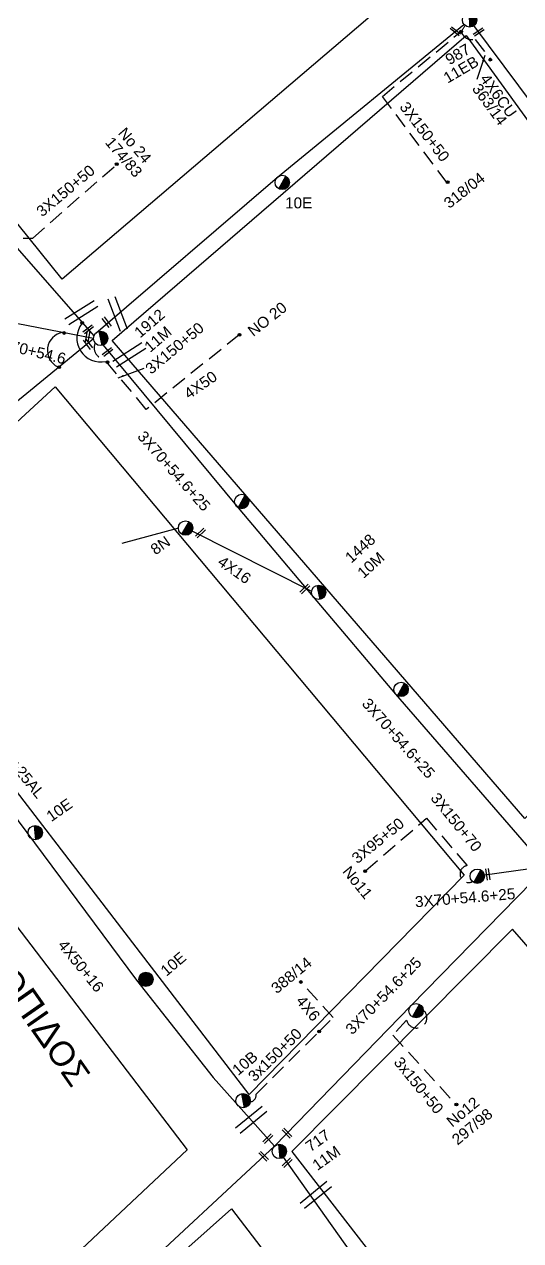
# Model space of a CAD drawing. Header units: millimetres. Extents: x 3156 to 5307, y 1191 to 2273.
# Drawn here: x 3707.9 to 3789.3, y 1951.7 to 2151.4 of the extents above; entities that cross this region are included whole.
import ezdxf

# ---------------------------------------------------------------- set-up
doc = ezdxf.new("R2010")
doc.units = ezdxf.units.MM
doc.linetypes.add('DASHED', pattern=[19.05, 12.7, -6.35])
for name, color, linetype in [('Άγνωστα', 7, 'Continuous'), ('Γυμνά εναέρια ΧΤ και ΦΟΠ (3Φ)   4x50+16AL', 7, 'Continuous'), ('Εναέρια παροχή ΧΤ 4x25', 7, 'SYN_LINE'), ('Επιγραφές - Σχήματα', 7, 'Continuous'), ('Καλώδια ΧΤ   3x150+50AL', 7, 'DASHED'), ('Καλώδια ΧΤ   3x150+50CU', 7, 'DASHED'), ('Καλώδια ΧΤ   3x150+70AL', 7, 'DASHED'), ('Μηχανική τομή', 7, 'Continuous'), ('Στύλος Ξύλινος', 7, 'Continuous'), ('Στύλος Ξύλινος @ 1', 7, 'Continuous'), ('Στύλος ΦΜ', 7, 'Continuous'), ('Στύλος ΦΜ @ 1', 7, 'Continuous'), ('Συνδέσεις', 7, 'Continuous'), ('Συνεστραμμένα ΧΤ   3x70+54.6+25 AL', 7, 'SYN_LINE'), ('Συνεστραμμένα ΧΤ   4x120+25 AL', 7, 'SYN_LINE'), ('Τομή', 7, 'Continuous'), ('Υπόβαθρο ΔΕΗ', 7, 'Continuous'), ('Υπόγεια καλώδια Παροχών ΧΤ   4x6', 7, 'DASHED')]:
    doc.layers.add(name, color=color, linetype=linetype)
doc.styles.add('arial', font='arial.ttf')
doc.styles.get("Standard").update_dxf_attribs({"font": 'arial.ttf'})
doc.linetypes.add('SYN_LINE', pattern='A,0.5,-0.0001,["/\\/\\/\\/",Standard,S=0.1,R=0,X=0,Y=-0.05],-0.25', length=0.7501)
doc.dimstyles.new('ISO-25', dxfattribs={"dimtxt": 2.5, "dimasz": 2.5, "dimexe": 1.25, "dimexo": 0.625, "dimtad": 1, "dimtxsty": 'Standard', "dimcen": 2.5, "dimadec": 0, "dimazin": 0, "dimtfac": 1, "dimtmove": 0, "dimatfit": 3, "dimfxl": 1, "dimarcsym": 0})

# ---------------------------------------------------------------- blocks, each defined once
blk = doc.blocks.new('ΥΠΑΡΧΩΝ ΤΣΙΜΕΝΤΕΝΙΟΣ ΣΤΥΛΟΣ')
at = {"layer": 'Στύλος ΦΜ'}
blk.add_hatch(color=7, dxfattribs=at).paths.add_polyline_path([(-1.29, -2.28, 0.574793), (2.62, 0, 0.268822), (1.3, 2.27)])
at = {"layer": 'Στύλος ΦΜ', "color": 7}
blk.add_line((-1.29, -2.28), (1.3, 2.27), dxfattribs=at)
blk.add_circle((0, 0), 2.62, dxfattribs=at)
at = {"layer": 'Στύλος ΦΜ', "flags": 4}
for tag, p in [('ΑΡΙΘΜΟΣ', (-4.68, 8.05)), ('ΤΥΠΟΣ', (-4.91, 3.03))]:
    blk.add_attdef(tag, p, '', height=4, dxfattribs=at)
blk = doc.blocks.new('ΜΗΧΑΝΙΚΗ ΤΟΜΗ')
at = {"layer": 'Μηχανική τομή', "ltscale": 40}
for p, q in [((-1.89, 0.78), (1.89, 0.78)), ((1.89, 0), (-1.89, 0))]:
    blk.add_line(p, q, dxfattribs=at)
blk = doc.blocks.new('ΤΟΜΗ')
at = {"layer": 'Τομή', "ltscale": 40}
for p, q in [((-5.68, 0), (5.68, 0)), ((5.68, -2.33), (-5.68, -2.33))]:
    blk.add_line(p, q, dxfattribs=at)
blk = doc.blocks.new('_ΣΥΝΔΕΣΗ')
at = {"layer": 'Συνδέσεις', "linetype": 'SYN_LINE', "ltscale": 40}
blk.add_hatch(color=256, dxfattribs=at).paths.add_polyline_path([(0.5, -0.01, 1), (-0.5, -0.01, 1)])
at = {"layer": 'Συνδέσεις'}
blk.add_circle((0, -0.01), 0.5, dxfattribs=at)
blk = doc.blocks.new('ΥΠΑΡΧΩΝ ΞΥΛΙΝΟΣ ΣΤΥΛΟΣ')
at = {"layer": 'Στύλος Ξύλινος'}
h = blk.add_hatch(color=7, dxfattribs=at)
h.paths.add_polyline_path([(-2.62, 0, 0.270008), (-1.29, -2.28), (1.3, 2.27, 0.576266)])
h.paths.add_polyline_path([(-1.29, -2.28, 0.574793), (2.62, 0, 0.268822), (1.3, 2.27)])
at = {"layer": 'Στύλος Ξύλινος', "color": 7}
blk.add_line((-1.29, -2.28), (1.3, 2.27), dxfattribs=at)
blk.add_circle((0, 0), 2.62, dxfattribs=at)
at = {"layer": 'Στύλος Ξύλινος', "flags": 4}
for tag, p in [('ΑΡΙΘΜΟΣ', (-4.91, 8.6)), ('ΤΥΠΟΣ', (-4.85, 3.39))]:
    blk.add_attdef(tag, p, '', height=4, dxfattribs=at)

msp = doc.modelspace()

# ---------------------------------------------------------------- linework, layer by layer
at = {"layer": 'Άγνωστα', "color": 173, "linetype": 'SYN_LINE', "ltscale": 15}
msp.add_lwpolyline([(3660.3, 2160.39), (3679.7, 2149.01), (3693.65, 2131.03), (3698.52, 2124.92), (3705.94, 2115.52), (3719.3, 2100.26)], dxfattribs=at)
at = {"layer": 'Άγνωστα', "color": 85}
msp.add_lwpolyline([(3719.61, 2100.71), (3749.41, 2126.32), (3779.99, 2151.38)], dxfattribs=at)
at = {"layer": 'Άγνωστα', "color": 173, "linetype": 'DASHED', "ltscale": 0.2}
msp.add_lwpolyline([(3743.12, 2100.42), (3727.88, 2088.16), (3720.95, 2096.46, -0.502254), (3719.5, 2099.06, 1.1154)], format="xyb", dxfattribs=at)
at = {"layer": 'Άγνωστα', "color": 62, "linetype": 'SYN_LINE', "ltscale": 10}
msp.add_lwpolyline([(3733.15, 2068.69), (3723.86, 2066.14)], dxfattribs=at)
at = {"layer": 'Γυμνά εναέρια ΧΤ και ΦΟΠ (3Φ)   4x50+16AL', "color": 151, "ltscale": 40}
msp.add_lwpolyline([(3642.24, 2030.83), (3676.26, 2061.68), (3693.96, 2079.11), (3719.22, 2099.83)], dxfattribs=at)
at = {"layer": 'Γυμνά εναέρια ΧΤ και ΦΟΠ (3Φ)   4x50+16AL', "color": 151, "ltscale": 20}
msp.add_lwpolyline([(3676.68, 2060.58), (3691.51, 2041.26), (3726.3, 1994.47), (3738.86, 1978.45), (3748.92, 1967.22)], dxfattribs=at)
at = {"layer": 'Γυμνά εναέρια ΧΤ και ΦΟΠ (3Φ)   4x50+16AL', "color": 5, "ltscale": 40}
msp.add_lwpolyline([(3807.7, 1891.66), (3789.12, 1913.1), (3770.32, 1937.19), (3750.39, 1965.38)], dxfattribs=at)
at = {"layer": 'Εναέρια παροχή ΧΤ 4x25', "color": 62, "ltscale": 20}
msp.add_lwpolyline([(3755.04, 2058.29), (3735.39, 2068.2)], dxfattribs=at)
at = {"layer": 'Καλώδια ΧΤ   3x150+50AL', "color": 85, "ltscale": 0.2}
msp.add_lwpolyline([(3777.22, 2125.39), (3766.6, 2139.57), (3779.2, 2149.98, 0.103786), (3780.17, 2151.21, -1.231609)], format="xyb", dxfattribs=at)
at = {"layer": 'Καλώδια ΧΤ   3x150+50AL', "color": 173, "linetype": 'DASHED', "ltscale": 0.2}
msp.add_lwpolyline([(3707.67, 2116.29), (3709.26, 2116.29), (3723.16, 2128.5)], dxfattribs=at)
at = {"layer": 'Καλώδια ΧΤ   3x150+50AL', "color": 151, "linetype": 'DASHED', "ltscale": 0.2}
msp.add_lwpolyline([(3745.89, 1975.74), (3756.39, 1986.2)], dxfattribs=at)
at = {"layer": 'Καλώδια ΧΤ   3x150+50AL', "color": 0, "linetype": 'DASHED', "ltscale": 0.2}
msp.add_arc((3744.75, 1975.6), 1.15, 278.2756, 6.9066, dxfattribs=at)
at = {"layer": 'Καλώδια ΧΤ   3x150+50CU', "color": 30, "linetype": 'SYN_LINE', "ltscale": 10}
msp.add_line((3783.05, 2011.68), (3793.58, 2013.19), dxfattribs=at)
at = {"layer": 'Καλώδια ΧΤ   3x150+50CU', "color": 30, "ltscale": 0.2}
msp.add_lwpolyline([(3763.87, 2012.48), (3773.85, 2021.03)], dxfattribs=at)
msp.add_lwpolyline([(3773.45, 1989.44, -1.298367), (3770.57, 1987.89), (3768.32, 1985.45), (3778.77, 1973.94)], format="xyb", dxfattribs=at)
at = {"layer": 'Καλώδια ΧΤ   3x150+50CU', "linetype": 'Continuous', "ltscale": 0.2}
for centre, radius, start, end in [((3720.42, 2099.88), 3.92, 141.6904, 282.089), ((3714.63, 2097.86), 2.97, 98.8706, 245.1256)]:
    msp.add_arc(centre, radius, start, end, dxfattribs=at)
at = {"layer": 'Καλώδια ΧΤ   3x150+70AL', "color": 30, "ltscale": 0.2}
msp.add_lwpolyline([(3773.85, 2021.03), (3780.5, 2013.27, 1.16634), (3781.39, 2010.65)], format="xyb", dxfattribs=at)
at = {"layer": 'Συνεστραμμένα ΧΤ   3x70+54.6+25 AL', "color": 151, "ltscale": 11}
msp.add_lwpolyline([(3719.22, 2099.83), (3706.56, 2102.25)], dxfattribs=at)
at = {"layer": 'Συνεστραμμένα ΧΤ   3x70+54.6+25 AL', "color": 62, "ltscale": 20}
msp.add_lwpolyline([(3720.8, 2098.72), (3742.95, 2072.03), (3755.26, 2057.37), (3768.77, 2041.43), (3793.44, 2012.97), (3813.67, 1989.54), (3835.21, 1964.44), (3855.57, 1940.35), (3878.02, 1915.52)], dxfattribs=at)
at = {"layer": 'Συνεστραμμένα ΧΤ   3x70+54.6+25 AL', "color": 30, "ltscale": 20}
msp.add_lwpolyline([(3633.71, 1863.49), (3650.45, 1878.44), (3667.9, 1894.42), (3699.6, 1922.33), (3724.67, 1944.68), (3748.92, 1967.22), (3771.28, 1990.26), (3793.67, 2013.2), (3817.72, 2036.76), (3845.21, 2062.6)], dxfattribs=at)
at = {"layer": 'Συνεστραμμένα ΧΤ   4x120+25 AL', "color": 85, "ltscale": 20}
msp.add_lwpolyline([(3845.19, 2064.08), (3824.61, 2092.84), (3803.76, 2121.47), (3781.61, 2151.18)], dxfattribs=at)
at = {"layer": 'Υπόβαθρο ΔΕΗ'}
for points in [[(3667.8, 2167.15), (3723.23, 2227.3), (3773.11, 2160.03), (3714.06, 2109.57), (3667.8, 2167.15)], [(3838.21, 2069.58), (3789.99, 2020.99), (3722.31, 2099.51), (3780.34, 2149.54), (3838.21, 2069.58)], [(3780, 2011.7), (3744.77, 1975.66), (3679.35, 2060.93), (3712.91, 2091.88), (3780, 2011.7)], [(3649.23, 1891.72), (3590.25, 1977.72), (3669.38, 2052.16), (3734.56, 1966.6), (3698.99, 1933.15), (3649.23, 1891.72)], [(3808.72, 1892.65), (3862.17, 1917.59), (3787.95, 2002.85), (3751.73, 1966.32), (3808.72, 1892.65)], [(3656.65, 1868.16), (3652.91, 1877.67), (3741.84, 1956.89), (3796.92, 1884.9), (3753.23, 1845.74), (3656.65, 1868.16)]]:
    msp.add_lwpolyline(points, dxfattribs=at)
at = {"layer": 'Υπόγεια καλώδια Παροχών ΧΤ   4x6', "color": 85, "linetype": 'DASHED', "ltscale": 0.2}
msp.add_lwpolyline([(3779.48, 2150.24, 0.386699), (3781.83, 2148.93), (3784.33, 2145.67)], format="xyb", dxfattribs=at)
at = {"layer": 'Υπόγεια καλώδια Παροχών ΧΤ   4x6', "color": 151, "linetype": 'DASHED', "ltscale": 0.2}
msp.add_lwpolyline([(3756.23, 1986.04), (3758.51, 1988.32), (3753.31, 1994.12)], dxfattribs=at)

# ---------------------------------------------------------------- block references
at = {"layer": 'Μηχανική τομή'}
for p, xscale, yscale, zscale, rotation in [((3778.68, 2150.4), 0.4999999999993107, 0.4999999999993107, 0.4999999999993107, 141.2040913495769), ((3782.51, 2149.97), 0.499999999999232, 0.499999999999232, 0.499999999999232, 34.06183500660207), ((3721.55, 2102.6), 0.4999999999991391, 0.4999999999991391, 0.4999999999991391, 127.1617406557026), ((3718.49, 2101.17), 0.4999999999991391, 0.4999999999991391, 0.4999999999991391, 37.16174065570258), ((3718.44, 2100.15), 0.4999999999991391, 0.4999999999991391, 0.4999999999991391, 79.88715872877366), ((3718.48, 2099.01), 0.4999999999991391, 0.4999999999991391, 0.4999999999991391, 127.1617406557026), ((3721.66, 2097.44), 0.4999999999991391, 0.4999999999991391, 0.4999999999991391, 37.16174065570258), ((3736.89, 2067.75), 0.4999999999994259, 0.4999999999994259, 0.4999999999994259, 43.85519455263782), ((3754.04, 2058.54), 0.4999999999994259, 0.4999999999994259, 0.4999999999994259, 43.85519455263782), ((3784.09, 2011.87), 0.4999999999994259, 0.4999999999994259, 0.4999999999994259, 98.33264847146619), ((3747.97, 1968.28), 0.499999999999426, 0.499999999999426, 0.499999999999426, 43.85519455263782), ((3750.82, 1969.18), 0.499999999999262, 0.499999999999262, 0.499999999999262, 313.8551945526559), ((3746.99, 1965.4), 0.499999999999221, 0.499999999999221, 0.499999999999221, 313.8551945526604), ((3751.11, 1964.36), 0.499999999999426, 0.499999999999426, 0.499999999999426, 43.85519455263782)]:
    msp.add_blockref('ΜΗΧΑΝΙΚΗ ΤΟΜΗ', p, dxfattribs=dict(at, xscale=xscale, yscale=yscale, zscale=zscale, rotation=rotation))
at = {"layer": 'Στύλος Ξύλινος @ 1', "ltscale": 40, "xscale": 0.4499999999998181, "yscale": 0.4499999999998181, "zscale": 0.4499999999998181}
msp.add_blockref('ΥΠΑΡΧΩΝ ΞΥΛΙΝΟΣ ΣΤΥΛΟΣ', (3727.83, 1994.59), dxfattribs=at)
at = {"layer": 'Στύλος ΦΜ @ 1', "ltscale": 40}
ref = msp.add_blockref('ΥΠΑΡΧΩΝ ΤΣΙΜΕΝΤΕΝΙΟΣ ΣΤΥΛΟΣ', (3780.91, 2152.12), dxfattribs=dict(at, xscale=0.4499999999997312, yscale=0.4499999999997312, zscale=0.4499999999997312, rotation=30.42938197783451))
ref.add_attrib('ΤΥΠΟΣ', '987', (3777.61, 2144.65), dxfattribs={"layer": '', "height": 1.8, "rotation": 30.4294, "flags": 4})
ref.add_attrib('ΑΡΙΘΜΟΣ', '11EB', (3777.3, 2141.64), dxfattribs={"layer": '', "height": 1.8, "rotation": 30.4294, "flags": 4})
ref = msp.add_blockref('ΥΠΑΡΧΩΝ ΤΣΙΜΕΝΤΕΝΙΟΣ ΣΤΥΛΟΣ', (3750.18, 2125.43), dxfattribs=dict(at, xscale=0.4499999999998181, yscale=0.4499999999998181, zscale=0.4499999999998181))
ref.add_attrib('ΤΥΠΟΣ', '10E', (3750.64, 2121.18), dxfattribs={"layer": '', "height": 1.8, "flags": 4})
ref = msp.add_blockref('ΥΠΑΡΧΩΝ ΤΣΙΜΕΝΤΕΝΙΟΣ ΣΤΥΛΟΣ', (3720.4, 2099.83), dxfattribs=dict(at, xscale=0.4499999999998291, yscale=0.4499999999998291, zscale=0.4499999999998291, rotation=40.76565154012015))
ref.add_attrib('ΤΥΠΟΣ', '1912', (3726.87, 2099.8), dxfattribs={"layer": '', "height": 1.8, "rotation": 40.7657, "flags": 4})
ref.add_attrib('ΑΡΙΘΜΟΣ', '11M', (3728.52, 2097.43), dxfattribs={"layer": '', "height": 1.8, "rotation": 40.7657, "flags": 4})
at = {"layer": 'Στύλος ΦΜ @ 1', "ltscale": 40, "xscale": 0.4499999999998181, "yscale": 0.4499999999998181, "zscale": 0.4499999999998181}
for p in [(3743.53, 2073.05), (3734.32, 2068.69), (3769.67, 2042.19), (3782.17, 2011.53), (3772.13, 1989.45)]:
    msp.add_blockref('ΥΠΑΡΧΩΝ ΤΣΙΜΕΝΤΕΝΙΟΣ ΣΤΥΛΟΣ', p, dxfattribs=at)
at = {"layer": 'Στύλος ΦΜ @ 1', "ltscale": 40}
ref = msp.add_blockref('ΥΠΑΡΧΩΝ ΤΣΙΜΕΝΤΕΝΙΟΣ ΣΤΥΛΟΣ', (3756.16, 2058.13), dxfattribs=dict(at, xscale=0.4499999999996947, yscale=0.4499999999996947, zscale=0.4499999999996947, rotation=42.06377270242513))
ref.add_attrib('ΤΥΠΟΣ', '1448', (3761.49, 2062.81), dxfattribs={"layer": '', "height": 1.8, "rotation": 42.0638, "flags": 4})
ref.add_attrib('ΑΡΙΘΜΟΣ', '10M', (3763.5, 2060.31), dxfattribs={"layer": '', "height": 1.8, "rotation": 42.0638, "flags": 4})
ref = msp.add_blockref('ΥΠΑΡΧΩΝ ΤΣΙΜΕΝΤΕΝΙΟΣ ΣΤΥΛΟΣ', (3709.67, 2018.67), dxfattribs=dict(at, xscale=0.4499999999995956, yscale=0.4499999999995956, zscale=0.4499999999995956, rotation=34.90196655701703))
ref.add_attrib('ΤΥΠΟΣ', '10E', (3712.29, 2020.39), dxfattribs={"layer": '', "height": 1.8, "rotation": 34.902, "flags": 4})
ref = msp.add_blockref('ΥΠΑΡΧΩΝ ΤΣΙΜΕΝΤΕΝΙΟΣ ΣΤΥΛΟΣ', (3743.76, 1974.67), dxfattribs=dict(at, xscale=0.4499999999999951, yscale=0.4499999999999951, zscale=0.4499999999999951, rotation=40.52429505111996))
ref.add_attrib('ΤΥΠΟΣ', '10B', (3742.94, 1978.7), dxfattribs={"layer": '', "height": 1.8, "rotation": 40.5243, "flags": 4})
ref = msp.add_blockref('ΥΠΑΡΧΩΝ ΤΣΙΜΕΝΤΕΝΙΟΣ ΣΤΥΛΟΣ', (3749.71, 1966.34), dxfattribs=dict(at, xscale=0.4499999999995987, yscale=0.4499999999995987, zscale=0.4499999999995987, rotation=35.27730557865858))
ref.add_attrib('ΤΥΠΟΣ', '717', (3754.81, 1966.18), dxfattribs={"layer": '', "height": 1.8, "rotation": 35.2773, "flags": 4})
ref.add_attrib('ΑΡΙΘΜΟΣ', '11M', (3755.93, 1963.11), dxfattribs={"layer": '', "height": 1.8, "rotation": 35.2773, "flags": 4})
at = {"layer": 'Συνδέσεις', "xscale": 0.4499999999998181, "yscale": 0.4499999999998181, "zscale": 0.4499999999998181}
for p in [(3779.51, 2150.22), (3784.31, 2145.6), (3723.03, 2128.46), (3777.31, 2125.49), (3717.37, 2102.37), (3714.43, 2100.72), (3743.16, 2100.44), (3713.59, 2095.11), (3721.52, 2095.95), (3763.78, 2012.36), (3753.24, 1994.16), (3756.23, 1986.04), (3778.74, 1974.04)]:
    msp.add_blockref('_ΣΥΝΔΕΣΗ', p, dxfattribs=at)
at = {"layer": 'Τομή'}
for p, xscale, yscale, zscale, rotation in [((3717.56, 2103.56), 0.4999999999998101, 0.4999999999998101, 0.4999999999998101, 212.5136788515416), ((3723.73, 2104.05), 0.49999999999981, 0.49999999999981, 0.49999999999981, 291.1981339217282), ((3725.41, 2096.63), 0.4999999999998101, 0.4999999999998101, 0.4999999999998101, 212.5136788515416), ((3745.45, 1971.09), 0.4999999999996822, 0.4999999999996822, 0.4999999999996822, 219.3036566343192), ((3756.05, 1958.74), 0.4999999999996822, 0.4999999999996822, 0.4999999999996822, 219.3036566343192)]:
    msp.add_blockref('ΤΟΜΗ', p, dxfattribs=dict(at, xscale=xscale, yscale=yscale, zscale=zscale, rotation=rotation))

# ---------------------------------------------------------------- texts
at = {"ltscale": 40, "char_height": 1.8, "width": 43.5158, "attachment_point": 1, "rotation": 38.2855, "style": 'arial'}
for s, insert in [('318/04', (3776.46, 2122.47)), ('ΝΟ 20', (3744.31, 2101.46))]:
    msp.add_mtext(s, dxfattribs=dict(at, insert=insert))
at = {"layer": 'Άγνωστα', "ltscale": 40, "char_height": 1.8, "width": 43.5158, "attachment_point": 1, "style": 'arial'}
for s, insert, rotation in [('No 24', (3724.52, 2134.66), 310.4677), ('174/83', (3722.39, 2133.11), 310.4677), ('3X150+50', (3709.64, 2121.06), 39.9775), ('3X150+50', (3727.52, 2095.22), 39.9109), ('3X70+54.6\\P+25', (3702.97, 2100.21), 346.352), ('4X50', (3733.85, 2091.25), 34.9005), ('3X70+54.6+25', (3727.65, 2084.84), 311.4348), ('8Ν', (3728.35, 2065.67), 34.9005), ('3X70+54.6+25', (3764.47, 2040.96), 311.4348), ('3X150+70', (3775.79, 2025.45), 309.0772), ('3X95+50', (3761.36, 2014.87), 39.0772), ('Νο11', (3761.35, 2013.4), 309.0772), ('3X70+54.6+25', (3771.88, 2008.21), 4.7839), ('4X50+16', (3714.68, 2001.3), 309.0772), ('10Ε', (3730.02, 1996.37), 40.3451), ('388/14', (3748.14, 1993.52), 39.5119), ('3X70+54.6+25', (3760.37, 1986.64), 45.6469), ('4X6', (3753.72, 1992.14), 309.0772), ('3x150+50', (3744.38, 1978.95), 44.5203), ('3x150+50', (3769.76, 1982.07), 309.0772), ('Νο12', (3776.91, 1971.62), 39.5119), ('297/98', (3777.79, 1968.67), 39.5119)]:
    msp.add_mtext(s, dxfattribs=dict(at, insert=insert, rotation=rotation))
at = {"layer": 'Εναέρια παροχή ΧΤ 4x25', "ltscale": 20, "insert": (3740.46, 2064.24), "char_height": 1.8, "width": 43.5158, "attachment_point": 1, "rotation": 325.0085, "style": 'arial'}
msp.add_mtext('4X16', dxfattribs=at)
at = {"layer": 'Συνεστραμμένα ΧΤ   3x70+54.6+25 AL', "ltscale": 20, "insert": (3698.94, 2040.39), "char_height": 1.8, "width": 43.5158, "attachment_point": 1, "rotation": 309.4479, "style": 'arial'}
msp.add_mtext('3X70+54.6+25AL', dxfattribs=at)
at = {"layer": 'Συνεστραμμένα ΧΤ   4x120+25 AL', "ltscale": 20, "char_height": 1.8, "width": 43.5158, "attachment_point": 1, "style": 'arial'}
for s, insert, rotation in [('363/14', (3782.67, 2141.88), 306.1456), ('4X6CU', (3783.99, 2143.5), 306.1456), ('3Χ150+50', (3770.75, 2138.9), 307.418)]:
    msp.add_mtext(s, dxfattribs=dict(at, insert=insert, rotation=rotation))
at = {"layer": 'Υπόβαθρο ΔΕΗ', "insert": (3699.98, 2006.65), "char_height": 4, "width": 25.6049, "attachment_point": 1, "rotation": 304.9213, "style": 'arial'}
msp.add_mtext('{\\H1.083x;Δ}PYO{\\H1.083x;П}I{\\H1.083x;Δ}OΣ', dxfattribs=at)

# ---------------------------------------------------------------- leaders
at = {"layer": 'Επιγραφές - Σχήματα', "ltscale": 40}
for points in [[(3783.42, 2146.27), (3782.07, 2142.31)], [(3723.25, 2093.36), (3727.51, 2094.92)]]:
    msp.add_leader(points, dimstyle='ISO-25', override={"dimasz": 1, "dimtad": 0}, dxfattribs=at)

doc.saveas('drawing.dxf')
